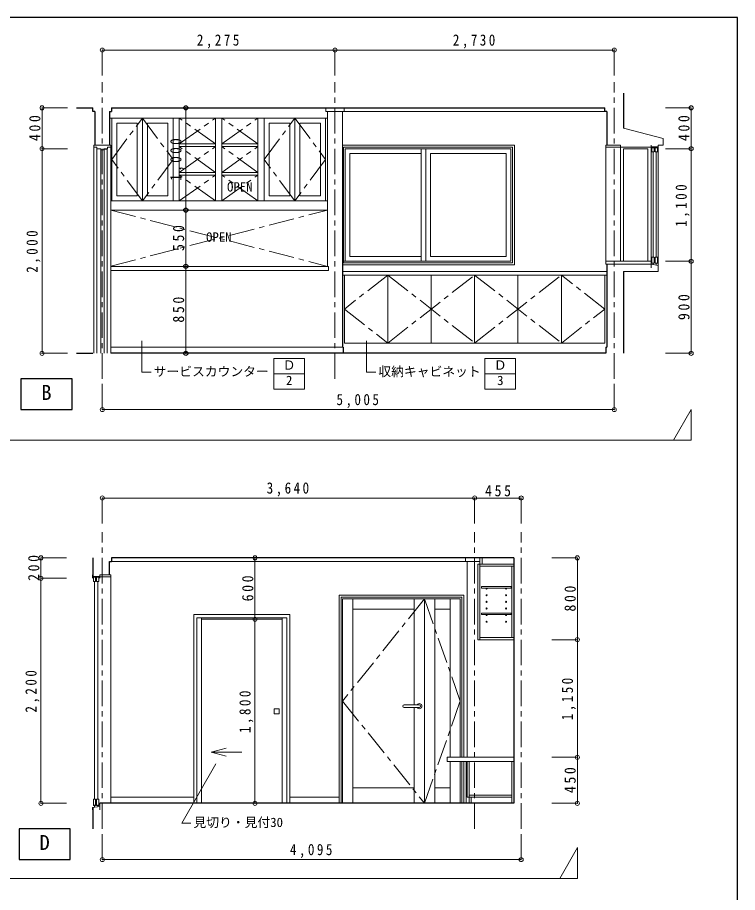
# Model space of a CAD drawing. Units: millimetres at full size, sheet at 1:50. Extents: x -10000 to 10000, y -6925 to 6925.
# Drawn here: x 2962 to 10000, y -1630 to 6925 of the extents above; entities that cross this region are included whole.
import ezdxf
from ezdxf.enums import TextEntityAlignment as Align

# ---------------------------------------------------------------- set-up
doc = ezdxf.new("R2010")
doc.units = ezdxf.units.MM
doc.header["$LTSCALE"] = 50
doc.header["$PDMODE"] = 32
doc.header["$PDSIZE"] = 40
doc.linetypes.add('CHAIN1', pattern=[8, 5, -1, 1, -1])
for name, color, linetype, lineweight in [('2-0', 3, 'Continuous', 9), ('2-1', 7, 'Continuous', 25), ('2-3', 3, 'Continuous', 13), ('2-4', 4, 'Continuous', 9), ('2-5', 2, 'Continuous', 13), ('2-A', 4, 'Continuous', 9), ('2-B', 6, 'CHAIN1', 9), ('2-D', 4, 'Continuous', 9), ('F-1', 7, 'Continuous', 25)]:
    doc.layers.add(name, color=color, linetype=linetype, lineweight=lineweight)
doc.styles.add('ＭＳ ゴシック', font='')
doc.styles.get('ＭＳ ゴシック').set_extended_font_data('MS Gothic')

msp = doc.modelspace()

# ---------------------------------------------------------------- linework, layer by layer
at = {"layer": '2-0', "color": 1, "linetype": 'CHAIN1'}
for p, q in [((3790, 3391.67), (3790, 6291.67)), ((6065, 3391.67), (6065, 6291.67)), ((8795, 3391.67), (8795, 6291.67)), ((3790, -1008.33), (3790, 1891.67)), ((7430, -1008.33), (7430, 1891.67)), ((7885, -1008.33), (7885, 1891.67))]:
    msp.add_line(p, q, dxfattribs=at)
at = {"layer": '2-0', "color": 134}
for p, q in [((3707.5, 5656.67), (3707.5, 3641.67)), ((3872.5, 5656.67), (3872.5, 3641.67)), ((3737.5, 5641.67), (3737.5, 3641.67)), ((3775.5, 5631.67), (3775.5, 3641.67)), ((3872.5, 1456.67), (3872.5, -758.33))]:
    msp.add_line(p, q, dxfattribs=at)
at = {"layer": '2-0', "lineweight": 13}
for p, q in [((3737.5, 5656.67), (3707.5, 5656.67)), ((3737.5, 5641.67), (3737.5, 5656.67)), ((3842.5, 5656.67), (3872.5, 5656.67)), ((3842.5, 5641.67), (3842.5, 5656.67)), ((3872.5, 5676.67), (3872.5, 5656.67)), ((3775.5, 5641.67), (3737.5, 5641.67)), ((3775.5, 5641.67), (3775.5, 5631.67)), ((3804.5, 5631.67), (3775.5, 5631.67)), ((3837.5, 5638.67), (3807.5, 5638.67)), ((3807.5, 3641.67), (3807.5, 5638.67)), ((3837.5, 3641.67), (3837.5, 5638.67))]:
    msp.add_line(p, q, dxfattribs=at)
at = {"layer": '2-0', "color": 4}
for p, q in [((3790, 2226.87), (3790, 1976.87)), ((3790, 2226.87), (7430, 2226.87)), ((7430, 2226.87), (7430, 1976.87)), ((7430, 2226.87), (7885, 2226.87)), ((7885, 2226.87), (7885, 1976.87)), ((3191.34, 1641.67), (3441.34, 1641.67)), ((3191.34, 1441.67), (3191.34, 1641.67)), ((5283.29, 1041.67), (5283.29, 1641.67)), ((8435, 1641.67), (8185, 1641.67)), ((8435, 841.67), (8435, 1641.67)), ((3191.34, 1441.67), (3441.34, 1441.67)), ((3191.34, -758.33), (3191.34, 1441.67)), ((5283.29, -758.33), (5283.29, 1041.67)), ((8435, 841.67), (8185, 841.67)), ((8435, -308.33), (8435, 841.67)), ((8435, -308.33), (8185, -308.33)), ((8435, -758.33), (8435, -308.33)), ((3191.34, -758.33), (3441.34, -758.33)), ((5283.29, -758.33), (5327.84, -758.33)), ((8435, -758.33), (8185, -758.33)), ((3790, -1308.33), (3790, -1058.33)), ((7885, -1308.33), (7885, -1058.33)), ((3790, -1308.33), (7885, -1308.33))]:
    msp.add_line(p, q, dxfattribs=at)
at = {"layer": '2-0', "lineweight": 13}
for points in [[(3872.5, 5676.67), (3707.5, 5676.67), (3707.5, 5656.67)], [(3842.5, 5641.67), (3804.5, 5641.67), (3804.5, 5631.67)]]:
    msp.add_lwpolyline(points, dxfattribs=at)
at = {"layer": '2-0', "color": 4}
for p in [(3790, 2226.87), (7430, 2226.87), (7885, 2226.87), (3191.34, 1641.67), (5283.29, 1641.67), (8435, 1641.67), (3191.34, 1441.67), (5283.29, 1041.67), (8435, 841.67), (8435, -308.33), (3191.34, -758.33), (5283.29, -758.33), (8435, -758.33), (3790, -1308.33), (7885, -1308.33)]:
    msp.add_point(p, dxfattribs=at)
at = {"layer": '2-1', "color": 4, "lineweight": 9}
for p, q in [((3790, 6606.71), (6065, 6606.71)), ((6065, 6606.71), (8795, 6606.71)), ((3202.01, 6041.67), (3202.01, 5641.67)), ((4607, 5041.67), (4607, 6041.67)), ((9547.06, 5641.67), (9547.06, 6041.67)), ((3202.01, 5641.67), (3202.01, 3641.67)), ((9547.06, 4541.67), (9547.06, 5641.67)), ((4607, 4491.67), (4607, 5041.67)), ((9547.06, 3641.67), (9547.06, 4541.67)), ((4607, 3641.67), (4607, 4491.67)), ((3790, 3091.67), (8795, 3091.67))]:
    msp.add_line(p, q, dxfattribs=at)
at = {"layer": '2-1'}
for p, q in [((8885, 6183.68), (8885, 5841.67)), ((3540, 6041.67), (3699.5, 6041.67)), ((3717.5, 6006.67), (3717.5, 5676.67)), ((3862.5, 6006.67), (3862.5, 5676.67)), ((3862.5, 6006.67), (3880.5, 6006.67)), ((3880.5, 6041.67), (3880.5, 6006.67)), ((3880.5, 6041.67), (8704.5, 6041.67)), ((8704.5, 6006.67), (8704.5, 6041.67)), ((8722.5, 6006.67), (8704.5, 6006.67)), ((8722.5, 6006.67), (8722.5, 5676.67)), ((6137.5, 5053.3), (6137.5, 3701.67)), ((8722.5, 4511.67), (8722.5, 3701.67)), ((8885, 4441.67), (8885, 3641.67)), ((6146.5, 3701.67), (6137.5, 3701.67)), ((6146.5, 3701.67), (6146.5, 3641.67)), ((8713.5, 3701.67), (8722.5, 3701.67)), ((8713.5, 3701.67), (8713.5, 3641.67)), ((3540, 3641.67), (3699.5, 3641.67)), ((8713.5, 3641.67), (3872.5, 3641.67)), ((3700, 1459.67), (3700, 1641.67)), ((7812.5, 1641.67), (7812.5, -758.33)), ((7812.5, -758.33), (3765, -758.33)), ((3700, -1008.33), (3700, -799.48))]:
    msp.add_line(p, q, dxfattribs=at)
at = {"layer": '2-1', "color": 3, "lineweight": 13}
for p, q in [((7820, 5676.67), (6137.5, 5676.67)), ((6210, 5596.67), (6210, 4586.67)), ((6907.5, 5596.67), (6210, 5596.67)), ((6907.5, 5641.67), (6907.5, 4541.67)), ((6952.5, 5641.67), (6952.5, 4541.67)), ((6997.5, 5596.67), (6997.5, 4586.67)), ((7740, 5596.67), (6997.5, 5596.67)), ((7740, 4586.67), (7740, 5596.67)), ((6150, 4541.67), (7785, 4541.67)), ((6210, 4586.67), (6907.5, 4586.67)), ((6997.5, 4586.67), (7740, 4586.67)), ((3695, 1441.67), (3695, 1476.67)), ((3765, 1459.67), (3695, 1459.67)), ((3730, 1441.67), (3730, 1459.67)), ((3765, 1441.67), (3765, 1476.67)), ((3714, -718.33), (3714, 1411.67)), ((3746, -718.33), (3746, 1411.67)), ((3765, -758.33), (3765, -823.33)), ((3714, -797.33), (3714, -773.33)), ((3746, -791.33), (3746, -773.33))]:
    msp.add_line(p, q, dxfattribs=at)
at = {"layer": '2-1', "color": 134, "lineweight": 9}
for p, q in [((6150, 5656.67), (6150, 4526.67)), ((7800, 5656.67), (6150, 5656.67))]:
    msp.add_line(p, q, dxfattribs=at)
at = {"layer": '2-1'}
for points in [[(3717.5, 6006.67), (3699.5, 6006.67), (3699.5, 6041.67)], [(7812.5, 1641.67), (3880.5, 1641.67), (3880.5, 1606.67)], [(3862.5, 1476.67), (3862.5, 1606.67), (3880.5, 1606.67)]]:
    msp.add_lwpolyline(points, dxfattribs=at)
at = {"layer": '2-1', "color": 3, "lineweight": 13}
for points in [[(6137.5, 4506.67), (7820, 4506.67), (7820, 5676.67)], [(7785, 4541.67), (7785, 5641.67), (6165, 5641.67), (6165, 4541.67)], [(3765, 1476.67), (3872.5, 1476.67), (3872.5, 1456.67), (3765, 1456.67)], [(3765, -788.33), (3695, -800.33), (3695, -823.33)]]:
    msp.add_lwpolyline(points, dxfattribs=at)
at = {"layer": '2-1', "color": 134, "lineweight": 9}
msp.add_lwpolyline([(6150, 4526.67), (7800, 4526.67), (7800, 5656.67)], dxfattribs=at)
at = {"layer": '2-1', "color": 3, "lineweight": 13}
for points in [[(3725, 1411.67), (3703, 1411.67), (3703, 1451.67), (3725, 1451.67)], [(3757, 1411.67), (3735, 1411.67), (3735, 1451.67), (3757, 1451.67)], [(3725, -778.33), (3703, -778.33), (3703, -718.33), (3725, -718.33)], [(3757, -778.33), (3735, -778.33), (3735, -718.33), (3757, -718.33)]]:
    msp.add_lwpolyline(points, close=True, dxfattribs=at)
at = {"layer": '2-1', "color": 4}
for p in [(4607, 6041.67), (4607, 5041.67), (4607, 4491.67), (4607, 3641.67)]:
    msp.add_point(p, dxfattribs=at)
at = {"layer": '2-3'}
for p, q in [((9275, 5741.67), (8885, 5841.67)), ((8712.5, 5656.67), (8712.5, 5676.67)), ((9155, 5656.67), (8712.5, 5656.67)), ((9155, 5641.67), (9155, 5676.67)), ((9155, 5659.67), (9225, 5659.67)), ((9190, 5641.67), (9190, 5659.67)), ((9225, 5641.67), (9225, 5676.67)), ((9225, 5676.67), (9275, 5676.67)), ((9174, 4581.67), (9174, 5611.67)), ((9206, 4581.67), (9206, 5611.67)), ((9155, 4541.67), (8712.5, 4541.67)), ((9155, 4541.67), (9155, 4476.67)), ((9155, 4511.67), (9225, 4499.67)), ((9174, 4508.67), (9174, 4526.67)), ((9206, 4502.67), (9206, 4526.67)), ((6105, -758.33), (6105, 1276.67)), ((7325, 1276.67), (6105, 1276.67)), ((6140, -758.33), (6140, 1241.67)), ((7290, 1241.67), (6140, 1241.67)), ((6940, -758.33), (6940, 1241.67)), ((7290, -308.33), (7290, 1241.67)), ((7325, -308.33), (7325, 1276.67)), ((7290, -758.33), (7290, -348.33)), ((7325, -758.33), (7325, -348.33)), ((6105, -758.33), (7325, -758.33))]:
    msp.add_line(p, q, dxfattribs=at)
at = {"layer": '2-3', "color": 2}
for p, q in [((8712.5, 4541.67), (8712.5, 5656.67)), ((8855, 4541.67), (8855, 5656.67))]:
    msp.add_line(p, q, dxfattribs=at)
at = {"layer": '2-3', "color": 134, "lineweight": 9}
for p, q in [((9124.69, 5641.67), (9124.69, 4541.67)), ((9155, 5641.67), (9155, 4541.67)), ((9225, 5641.67), (9225, 4499.67)), ((6125, -758.33), (6125, 1256.67)), ((7305, 1256.67), (6125, 1256.67)), ((6240, -758.33), (6240, 1241.67)), ((6840, 204.17), (6840, 1241.67)), ((7040, -758.33), (7040, 1241.67)), ((7190, -308.33), (7190, 1241.67)), ((7305, -308.33), (7305, 1256.67)), ((6840, 1141.67), (6240, 1141.67)), ((7190, 1141.67), (7040, 1141.67)), ((6840, -758.33), (6840, 179.17)), ((5470, 116.67), (5470, 166.67)), ((5470, 166.67), (5520, 166.67)), ((5520, 116.67), (5470, 116.67)), ((5520, 166.67), (5520, 116.67)), ((4855, -258.33), (4999.89, -219.51)), ((7190, -758.33), (7190, -348.33)), ((7305, -758.33), (7305, -348.33)), ((6240, -608.33), (6840, -608.33)), ((7040, -608.33), (7190, -608.33))]:
    msp.add_line(p, q, dxfattribs=at)
at = {"layer": '2-3', "color": 6, "linetype": 'CHAIN1', "lineweight": 9}
for p, q in [((6940, 1241.67), (6140, 241.67)), ((6140, 241.67), (6940, -758.33))]:
    msp.add_line(p, q, dxfattribs=at)
at = {"layer": '2-3', "color": 4, "lineweight": 9}
for p, q in [((6890, 204.17), (6740, 204.17)), ((6890, 179.17), (6740, 179.17))]:
    msp.add_line(p, q, dxfattribs=at)
at = {"layer": '2-3'}
for points in [[(8712.5, 5676.67), (8855, 5676.67), (8855, 5656.67)], [(9155, 4511.67), (8712.5, 4511.67), (8712.5, 4541.67)], [(9225, 4499.67), (9225, 4441.67), (8885, 4441.67)]]:
    msp.add_lwpolyline(points, dxfattribs=at)
for points in [[(9163, 5611.67), (9185, 5611.67), (9185, 5651.67), (9163, 5651.67)], [(9195, 5611.67), (9217, 5611.67), (9217, 5651.67), (9195, 5651.67)], [(9163, 4521.67), (9185, 4521.67), (9185, 4581.67), (9163, 4581.67)], [(9195, 4521.67), (9217, 4521.67), (9217, 4581.67), (9195, 4581.67)]]:
    msp.add_lwpolyline(points, close=True, dxfattribs=at)
at = {"layer": '2-3', "color": 134, "lineweight": 9}
for points in [[(9124.69, 5641.67), (8885.31, 5641.67), (8885.31, 4541.67)], [(5155, -258.33), (4855, -258.33), (4999.89, -297.16)]]:
    msp.add_lwpolyline(points, dxfattribs=at)
at = {"layer": '2-3', "color": 6, "linetype": 'CHAIN1', "lineweight": 9}
msp.add_lwpolyline([(6940, -758.33), (7290, 241.67), (6940, 1241.67)], dxfattribs=at)
at = {"layer": '2-3', "color": 4, "lineweight": 9}
for centre, radius, start, end in [((6740, 191.67), 12.5, 90, 270), ((6890, 191.67), 25, 210, 150), ((6890, 191.67), 12.5, 270, 90)]:
    msp.add_arc(centre, radius, start, end, dxfattribs=at)
at = {"layer": '2-4', "color": 3, "lineweight": 13}
for p, q in [((7482.5, 1641.67), (7482.5, 841.67)), ((7502.5, 1581.67), (7502.5, 1641.67)), ((7462.5, 1581.67), (7462.5, 841.67)), ((7812.5, 1581.67), (7462.5, 1581.67)), ((7482.5, 1561.67), (7812.5, 1561.67)), ((7792.5, 1561.67), (7792.5, 861.67)), ((7812.5, 861.67), (7482.5, 861.67)), ((7812.5, 841.67), (7462.5, 841.67)), ((7162.5, -308.33), (7162.5, -348.33)), ((7812.5, -308.33), (7162.5, -308.33)), ((7812.5, -348.33), (7162.5, -348.33)), ((7357.5, -348.33), (7357.5, -698.33)), ((7377.5, -348.33), (7377.5, -758.33)), ((7792.5, -758.33), (7792.5, -348.33)), ((7792.5, -678.33), (7377.5, -678.33)), ((7792.5, -698.33), (7357.5, -698.33)), ((7397.5, -758.33), (7397.5, -698.33))]:
    msp.add_line(p, q, dxfattribs=at)
at = {"layer": '2-4'}
for p, q in [((7497.5, 1361.67), (7497.5, 1346.67)), ((7787.5, 1361.67), (7497.5, 1361.67)), ((7787.5, 1346.67), (7497.5, 1346.67)), ((7787.5, 1361.67), (7787.5, 1346.67)), ((7497.5, 1101.67), (7497.5, 1086.67)), ((7787.5, 1101.67), (7497.5, 1101.67)), ((7787.5, 1086.67), (7497.5, 1086.67)), ((7787.5, 1101.67), (7787.5, 1086.67)), ((7347.5, -758.33), (7347.5, -348.33))]:
    msp.add_line(p, q, dxfattribs=at)
for centre in [(7547.5, 1341.67), (7737.5, 1341.67), (7547.5, 1276.67), (7547.5, 1211.67), (7737.5, 1276.67), (7737.5, 1211.67), (7547.5, 1146.67), (7737.5, 1146.67), (7547.5, 1081.67), (7737.5, 1081.67), (7547.5, 1016.67), (7737.5, 1016.67)]:
    msp.add_circle(centre, 5, dxfattribs=at)
at = {"layer": '2-5'}
for p, q in [((5974.5, 6041.67), (5974.5, 6006.67)), ((8704.5, 6006.67), (5974.5, 6006.67)), ((5992.5, 4491.67), (5992.5, 6006.67)), ((6137.5, 6006.67), (6137.5, 3701.67)), ((6155.5, 6041.67), (6155.5, 6006.67)), ((5992.5, 5941.67), (3862.5, 5941.67)), ((3882.5, 5131.67), (3882.5, 5941.67)), ((4182.5, 5941.67), (4182.5, 5131.67)), ((4482.5, 5131.67), (4482.5, 5941.67)), ((4542.5, 5131.67), (4542.5, 5941.67)), ((4897.5, 5131.67), (4897.5, 5941.67)), ((4957.5, 5131.67), (4957.5, 5941.67)), ((5312.5, 5131.67), (5312.5, 5941.67)), ((5372.5, 5131.67), (5372.5, 5941.67)), ((5672.5, 5941.67), (5672.5, 5131.67)), ((5972.5, 5131.67), (5972.5, 5941.67)), ((3932.5, 5891.67), (3932.5, 5181.67)), ((4132.5, 5891.67), (3932.5, 5891.67)), ((4132.5, 5181.67), (4132.5, 5891.67)), ((4432.5, 5181.67), (4432.5, 5891.67)), ((5422.5, 5891.67), (5422.5, 5181.67)), ((5622.5, 5891.67), (5422.5, 5891.67)), ((5622.5, 5181.67), (5622.5, 5891.67)), ((5922.5, 5181.67), (5922.5, 5891.67)), ((4897.5, 5688.33), (4542.5, 5688.33)), ((4897.5, 5663.33), (4542.5, 5663.33)), ((5312.5, 5688.33), (4957.5, 5688.33)), ((5312.5, 5663.33), (4957.5, 5663.33)), ((4897.5, 5410), (4542.5, 5410)), ((5312.5, 5410), (4957.5, 5410)), ((4897.5, 5385), (4542.5, 5385)), ((5312.5, 5385), (4957.5, 5385)), ((4132.5, 5181.67), (3932.5, 5181.67)), ((4432.5, 5181.67), (4232.5, 5181.67)), ((5622.5, 5181.67), (5422.5, 5181.67)), ((5922.5, 5181.67), (5722.5, 5181.67)), ((5992.5, 5131.67), (3872.5, 5131.67)), ((5992.5, 5041.67), (3872.5, 5041.67)), ((6002.5, 4491.67), (3872.5, 4491.67)), ((6002.5, 4451.67), (3872.5, 4451.67)), ((6002.5, 4491.67), (6002.5, 4451.67)), ((6137.5, 4441.67), (8722.5, 4441.67)), ((6137.5, 4406.67), (8722.5, 4406.67)), ((6157.5, 3741.67), (6157.5, 4406.67)), ((6581.67, 3741.67), (6581.67, 4406.67)), ((7005.83, 3741.67), (7005.83, 4406.67)), ((7430, 3741.67), (7430, 4406.67)), ((7854.17, 3741.67), (7854.17, 4406.67)), ((8278.33, 3741.67), (8278.33, 4406.67)), ((8702.5, 3741.67), (8702.5, 4406.67)), ((3872.5, 3701.67), (6146.5, 3701.67)), ((6146.5, 3701.67), (6146.5, 3641.67)), ((6157.5, 3741.67), (8702.5, 3741.67)), ((7339.5, 1606.67), (7339.5, 1641.67)), ((3862.5, 1606.67), (7482.5, 1606.67)), ((7357.5, 1606.67), (7357.5, -308.33)), ((4685, 1086.67), (4685, -758.33)), ((4685, 1086.67), (5625, 1086.67)), ((4715, 1056.67), (4715, -758.33)), ((4715, 1056.67), (5595, 1056.67)), ((4760, 1056.67), (4760, -758.33)), ((4760, 1041.67), (5550, 1041.67)), ((5550, 1056.67), (5550, -758.33)), ((5595, 1056.67), (5595, -758.33)), ((5625, 1086.67), (5625, -758.33)), ((3872.5, -698.33), (4680.57, -698.33)), ((5623.79, -698.33), (6107.04, -698.33))]:
    msp.add_line(p, q, dxfattribs=at)
for points in [[(4432.5, 5891.67), (4232.5, 5891.67), (4232.5, 5181.67)], [(5922.5, 5891.67), (5722.5, 5891.67), (5722.5, 5181.67)]]:
    msp.add_lwpolyline(points, dxfattribs=at)
at = {"layer": '2-A'}
for p, q in [((5467.19, 3591.09), (5467.19, 3291.09)), ((5767.19, 3591.09), (5467.19, 3591.09)), ((7531.41, 3591.09), (7531.41, 3291.09)), ((7831.41, 3591.09), (7531.41, 3591.09)), ((5467.19, 3441.09), (5767.19, 3441.09)), ((7531.41, 3441.09), (7831.41, 3441.09))]:
    msp.add_line(p, q, dxfattribs=at)
for points in [[(4266.69, 3456.92), (4177.15, 3456.92), (4177.15, 3763.08)], [(6462.92, 3456.92), (6373.39, 3456.92), (6373.39, 3763.08)], [(5467.19, 3291.09), (5767.19, 3291.09), (5767.19, 3591.09)], [(7531.41, 3291.09), (7831.41, 3291.09), (7831.41, 3591.09)], [(4656, -951.2), (4566.47, -951.2), (4901.52, -370.88)]]:
    msp.add_lwpolyline(points, dxfattribs=at)
at = {"layer": '2-A', "color": 7, "lineweight": 25}
for points in [[(2994.8, 3091.67), (3494.8, 3091.67), (3494.8, 3391.67), (2994.8, 3391.67)], [(2977.3, -1308.33), (3477.3, -1308.33), (3477.3, -1008.33), (2977.3, -1008.33)]]:
    msp.add_lwpolyline(points, close=True, dxfattribs=at)
at = {"layer": '2-B'}
for p, q in [((4897.5, 5688.33), (4542.5, 5941.67)), ((4542.5, 5688.33), (4897.5, 5941.67)), ((5312.5, 5688.33), (4957.5, 5941.67)), ((4957.5, 5688.33), (5312.5, 5941.67)), ((4897.5, 5410), (4542.5, 5663.33)), ((4542.5, 5410), (4897.5, 5663.33)), ((5312.5, 5410), (4957.5, 5663.33)), ((4957.5, 5410), (5312.5, 5663.33)), ((4897.5, 5131.67), (4542.5, 5385)), ((4542.5, 5131.67), (4897.5, 5385)), ((5312.5, 5131.67), (4957.5, 5385)), ((4957.5, 5131.67), (5312.5, 5385)), ((3872.5, 4494.25), (5992.5, 5041.67)), ((3872.5, 5041.67), (5992.5, 4491.67)), ((6581.67, 4406.67), (6157.5, 4074.17)), ((8702.5, 4074.17), (8278.33, 4406.67))]:
    msp.add_line(p, q, dxfattribs=at)
at = {"layer": '2-B', "color": 2, "linetype": 'Continuous', "lineweight": 13}
for p, q in [((-9750, 2791.67), (9547.06, 2791.67)), ((-9750, -1491.67), (8435, -1491.67))]:
    msp.add_line(p, q, dxfattribs=at)
at = {"layer": '2-B'}
msp.add_lwpolyline([(4182.5, 5941.67), (4482.5, 5536.67), (4182.5, 5131.67), (3882.5, 5536.67)], close=True, dxfattribs=at)
for points in [[(5672.5, 5131.67), (5372.5, 5536.67), (5672.5, 5941.67)], [(5672.5, 5941.67), (5972.5, 5536.67), (5672.5, 5131.67)], [(6157.5, 4074.17), (6581.67, 3741.67), (7430, 4406.67)], [(6581.67, 4406.67), (7430, 3741.67), (8278.33, 4406.67)], [(7430, 4406.67), (8278.33, 3741.67), (8702.5, 4074.17)]]:
    msp.add_lwpolyline(points, dxfattribs=at)
at = {"layer": '2-B', "color": 2, "linetype": 'Continuous', "lineweight": 13}
for points in [[(9547.06, 2791.67), (9547.06, 3091.67), (9373.86, 2791.67)], [(8435, -1491.67), (8435, -1191.67), (8261.79, -1491.67)]]:
    msp.add_lwpolyline(points, dxfattribs=at)
at = {"layer": '2-D'}
for p, q in [((3790, 6606.71), (3790, 6356.71)), ((6065, 6606.71), (6065, 6356.71)), ((8795, 6606.71), (8795, 6356.71)), ((3202.01, 6041.67), (3452.01, 6041.67)), ((9547.06, 6041.67), (9297.06, 6041.67)), ((3202.01, 5641.67), (3452.01, 5641.67)), ((9547.06, 5641.67), (9297.06, 5641.67)), ((9547.06, 4541.67), (9297.06, 4541.67)), ((3202.01, 3641.67), (3452.01, 3641.67)), ((9547.06, 3641.67), (9297.06, 3641.67)), ((3790, 3091.67), (3790, 3341.67)), ((8795, 3091.67), (8795, 3341.67)), ((7812.5, -128.33), (7812.5, -278.33))]:
    msp.add_line(p, q, dxfattribs=at)
at = {"layer": '2-D', "color": 3, "lineweight": 13}
msp.add_line((9275, 5676.67), (9275, 5741.67), dxfattribs=at)
at = {"layer": '2-D'}
for p in [(3790, 6606.71), (6065, 6606.71), (8795, 6606.71), (3202.01, 6041.67), (9547.06, 6041.67), (3202.01, 5641.67), (9547.06, 5641.67), (9547.06, 4541.67), (3202.01, 3641.67), (9547.06, 3641.67), (3790, 3091.67), (8795, 3091.67)]:
    msp.add_point(p, dxfattribs=at)
at = {"layer": 'F-1'}
for p, q in [((10000, 6925), (-10000, 6925)), ((10000, -6925), (10000, 6925))]:
    msp.add_line(p, q, dxfattribs=at)

# ---------------------------------------------------------------- texts
at = {"layer": '2-0', "color": 7, "char_height": 110, "attachment_point": 7, "style": 'ＭＳ ゴシック'}
for s, insert in [('\\T1.38;\\W0.85;3,640', (5397.5, 2241.87)), ('\\T1.38;\\W0.9;455', (7532.5, 2241.87)), ('\\T1.38;\\W0.85;4,095', (5625, -1293.33))]:
    msp.add_mtext(s, dxfattribs=dict(at, insert=insert))
at = {"layer": '2-0', "color": 7, "char_height": 110, "attachment_point": 7, "rotation": 90, "style": 'ＭＳ ゴシック'}
for s, insert in [('\\T1.38;\\W0.9;200', (3176.34, 1416.67)), ('\\T1.38;\\W0.9;600', (5268.29, 1216.67)), ('\\T1.38;\\W0.9;800', (8420, 1116.67)), ('\\T1.38;\\W0.85;2,200', (3176.34, 129.17)), ('\\T1.38;\\W0.85;1,150', (8420, 54.17)), ('\\T1.38;\\W0.85;1,800', (5268.29, -70.83)), ('\\T1.38;\\W0.9;450', (8420, -658.33))]:
    msp.add_mtext(s, dxfattribs=dict(at, insert=insert))
at = {"layer": '2-1', "char_height": 110, "attachment_point": 7, "rotation": 90, "style": 'ＭＳ ゴシック'}
for s, insert in [('\\T1.38;\\W0.85;1,000', (4592, 5329.17)), ('\\T1.38;\\W0.9;550', (4592, 4641.67)), ('\\T1.38;\\W0.9;850', (4592, 3941.67))]:
    msp.add_mtext(s, dxfattribs=dict(at, insert=insert))
at = {"layer": '2-A', "style": 'ＭＳ ゴシック'}
for s, p in [('OPEN', (5010, 5195.83)), ('OPEN', (4805.01, 4704.81)), ('サービスカウンター', (4292.93, 3390.73)), ('Ｄ', (5554.69, 3453.59)), ('収納キャビネット', (6489.17, 3390.73)), ('Ｄ', (7618.91, 3453.59)), ('2', (5585.94, 3303.59)), ('3', (7650.16, 3303.59)), ('見切り・見付30', (4682.25, -1017.4))]:
    msp.add_text(s, height=91.64, dxfattribs=at).set_placement(p, align=Align.BOTTOM_LEFT)
at = {"layer": '2-A', "color": 7, "style": 'ＭＳ ゴシック'}
for s, p in [('B', (3194.8, 3141.67)), ('D', (3177.3, -1258.33))]:
    msp.add_text(s, height=146.6, dxfattribs=at).set_placement(p, align=Align.BOTTOM_LEFT)
at = {"layer": '2-D', "color": 7, "char_height": 110, "attachment_point": 7, "style": 'ＭＳ ゴシック'}
for s, insert in [('\\T1.38;\\W0.85;2,275', (4715, 6621.71)), ('\\T1.38;\\W0.85;2,730', (7217.5, 6621.71)), ('\\T1.38;\\W0.85;5,005', (6080, 3106.67))]:
    msp.add_mtext(s, dxfattribs=dict(at, insert=insert))
at = {"layer": '2-D', "color": 7, "char_height": 110, "attachment_point": 7, "rotation": 90, "style": 'ＭＳ ゴシック'}
for s, insert in [('\\T1.38;\\W0.9;400', (3187.01, 5716.67)), ('\\T1.38;\\W0.9;400', (9532.06, 5716.67)), ('\\T1.38;\\W0.85;1,100', (9532.06, 4879.17)), ('\\T1.38;\\W0.85;2,000', (3187.01, 4429.17)), ('\\T1.38;\\W0.9;900', (9532.06, 3966.67))]:
    msp.add_mtext(s, dxfattribs=dict(at, insert=insert))

doc.saveas('drawing.dxf')
